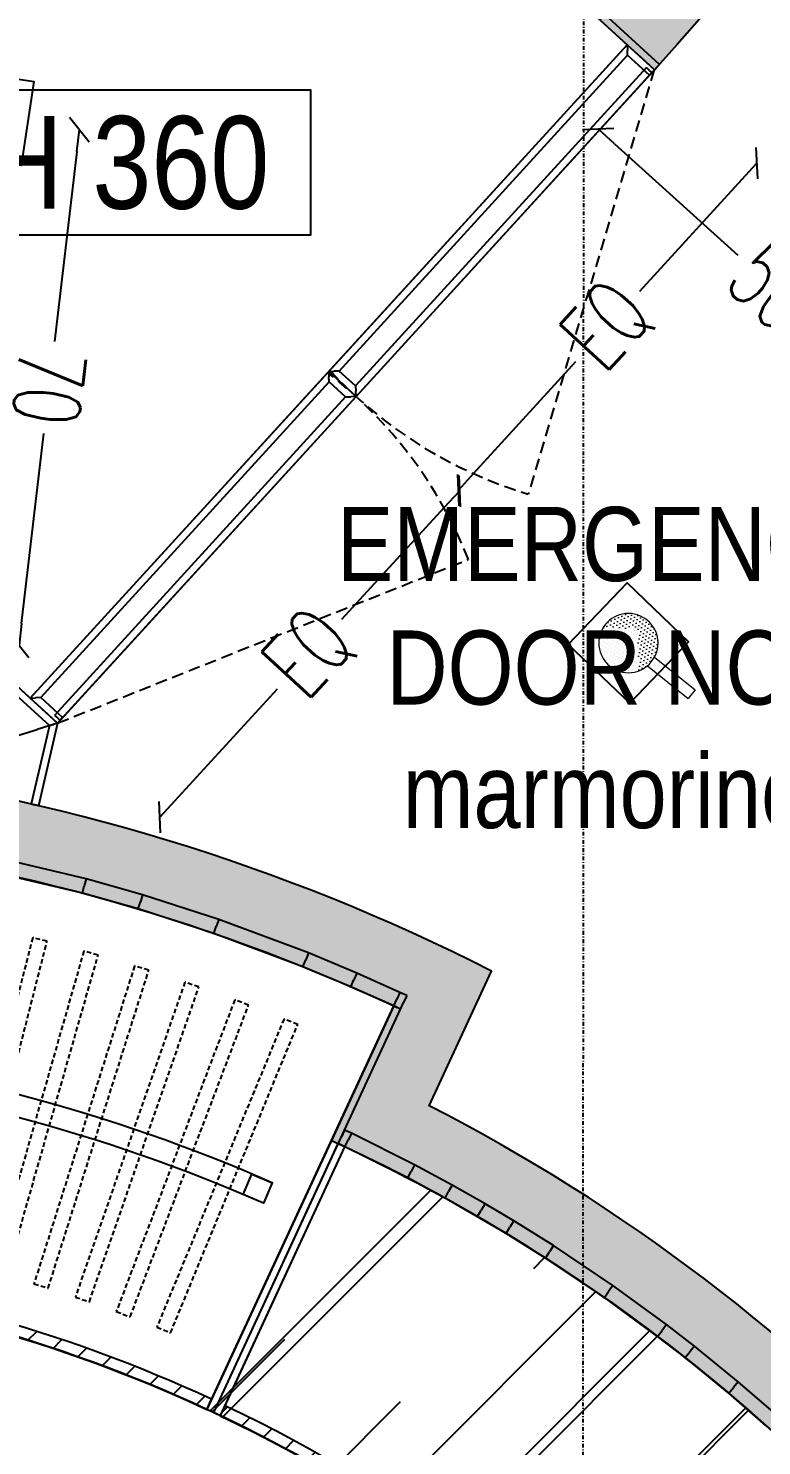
# Model space of a CAD drawing. Header units: millimetres. Extents: x 1734 to 22014, y 983 to 3953.
# Drawn here: x 4139.2 to 4238.2, y 2116.5 to 2307.8 of the extents above; entities that cross this region are included whole.
import ezdxf
from ezdxf.enums import TextEntityAlignment as Align

# ---------------------------------------------------------------- set-up
doc = ezdxf.new("R2010")
doc.units = ezdxf.units.MM
for name, pattern in [('DASHDOT', [25.4, 12.7, -6.35, 0, -6.35]), ('HIDDEN', [0.375, 0.25, -0.125]), ('HIDDEN1', [0.375, 0.25, -0.125]), ('HIDDEN2', [4.7624999999999975, 3.174999999999998, -1.587499999999999])]:
    doc.linetypes.add(name, pattern=pattern)
for name, color, linetype in [('CLNG_projection', 1, 'Continuous'), ('FLOO_areas', 6, 'Continuous'), ('LAY_frames', 3, 'Continuous'), ('LAY_furn prod', 8, 'Continuous'), ('LAY_furn wall', 1, 'Continuous'), ('LAY_new wall', 6, 'Continuous'), ('LAY_new wall hatch', 8, 'Continuous'), ('LAY_projections', 1, 'HIDDEN'), ('LAY_text', 3, 'Continuous'), ('LD_beam', 240, 'Continuous'), ('LD_light integrated', 240, 'Continuous'), ('LD_quote', 242, 'Continuous'), ('MATERIALE_xorel scuro', 177, 'Continuous'), ('MATERIALS_blackglass', 10, 'Continuous'), ('MATERIALS_marmorino', 44, 'Continuous'), ('MATERIALS_transparent glass', 133, 'Continuous'), ('Materials_xorel', 52, 'Continuous'), ('SURVEY_axis', 8, 'Continuous')]:
    doc.layers.add(name, color=color, linetype=linetype)
doc.layers.add('LD_light', color=240, linetype='Continuous', lineweight=5)
doc.styles.add('Detail 1-50', font='Arial Narrow.ttf', dxfattribs={"height": 0.125})
doc.styles.add('SIMPLEX', font='SIMPLEX.SHX', dxfattribs={"width": 0.65})
doc.styles.get("Standard").update_dxf_attribs({"font": 'Arial.ttf'})
doc.dimstyles.new('Illuminazione 1_100', dxfattribs={"dimtxt": 9, "dimasz": 3, "dimexe": 0.05, "dimexo": 0.05, "dimgap": 1.5, "dimtad": 0, "dimdec": 0, "dimlfac": -1, "dimzin": 0, "dimdsep": 46, "dimtxsty": 'SIMPLEX', "dimblk": 'LINEET2S', "dimcen": 0, "dimdle": 0.1000000014901161, "dimse1": 1, "dimse2": 1, "dimclrd": 7, "dimclrt": 256, "dimadec": 0, "dimazin": 0, "dimtfac": 1, "dimtdec": 0, "dimtix": 1, "dimtmove": 2, "dimatfit": 3, "dimldrblk": 'OBLIQUE', "dimfxl": 1, "dimtolj": 1, "dimarcsym": 0})

# ---------------------------------------------------------------- blocks, each defined once
blk = doc.blocks.new('altezza contr')
blk.add_lwpolyline([(-0.4130415485427374, 0.3268832380827007), (0.4130415485427374, 0.3268832380827007), (0.4130415485427374, 0), (-0.4130415485427374, 0)], close=True)
blk.add_attdef('ALTEZZA', text='', height=0.2).set_placement((0, 0.1634416190413504), align=Align.MIDDLE_CENTER)
blk = doc.blocks.new('farettosingolo11.5x11.5')
at = {"layer": 'LD_beam'}
blk.add_lwpolyline([(-5.75, 5.75), (5.75, 5.75), (5.75, -5.75), (-5.75, -5.75)], close=True, dxfattribs=at)
blk.add_point((0, 0), dxfattribs=at)
blk = doc.blocks.new('pureopalplan')
at = {"layer": 'LD_light'}
h = blk.add_hatch(dxfattribs=at)
h.set_pattern_fill('DOTS', color=256, scale=8.062499999999915)
h.set_pattern_definition([(0, (0, 0), (0.2519531249999973, 0.5039062499999947), [0, -0.5039062499999947])])
h.paths.add_polyline_path([(4.299999999999954, 0, 1), (-4.299999999999954, 0, 1)])
for p, q in [((4.223737791997336, 0.8062499999987267), (11.80825933779306, 0.8062499999987267)), ((11.80825933779306, -0.8062500000012278), (11.80825933779306, 0.8062499999987267)), ((4.223737791997336, -0.8062500000012278), (11.80825933779306, -0.8062500000012278))]:
    blk.add_line(p, q, dxfattribs=at)
blk.add_circle((0, 0), 4.299999999999954, dxfattribs=at)
blk = doc.blocks.new('LINEET2S')
blk.add_line((-1, 0), (0, 0))
at = {"color": 5}
blk.add_line((0.5, 0.5), (-0.5, -0.5), dxfattribs=at)
blk = doc.blocks.new('*D412')
at = {"layer": 'DEFPOINTS', "color": 0, "transparency": 16777216}
for p in [(4216.130180115259, 2294.255222349847), (4183.439680041552, 2258.13738557396), (4220.209786105555, 2224.856512124807)]:
    blk.add_point(p, dxfattribs=at)
at = {"layer": 'LD_quote', "color": 7, "lineweight": -2, "transparency": 16777216}
for p, q in [((4218.354405750793, 2292.242060577353), (4234.964044687264, 2277.208563243442)), ((4250.676060543728, 2262.987510673187), (4244.210468400701, 2268.839562160647))]:
    blk.add_line(p, q, dxfattribs=at)
at = {"layer": 'LD_quote', "color": 7, "lineweight": -2, "transparency": 16777216, "xscale": 3, "yscale": 3, "zscale": 3}
for p, rotation in [((4216.130180115259, 2294.255222349847), 137.8515406270258), ((4252.900286179261, 2260.974348900693), 317.8515406270258)]:
    blk.add_blockref('LINEET2S', p, dxfattribs=dict(at, rotation=rotation))
at = {"layer": 'LD_quote', "transparency": 16777216, "insert": (4239.58725654398, 2273.024062702042), "char_height": 9, "attachment_point": 5, "rotation": 317.8515406270258, "style": 'SIMPLEX'}
blk.add_mtext('\\A1;50', dxfattribs=at)
blk = doc.blocks.new('_Oblique')
at = {"color": 0, "linetype": 'ByBlock', "lineweight": -2}
blk.add_line((-0.5, -0.5), (0.5, 0.5), dxfattribs=at)
blk = doc.blocks.new('*D313')
at = {"layer": 'DEFPOINTS', "color": 0, "transparency": 16777216}
for p in [(4223.677820415011, 2302.264519274929), (4237.525797750714, 2289.636954509671), (4183.439625577019, 2258.137435351413)]:
    blk.add_point(p, dxfattribs=at)
at = {"layer": 'LD_quote', "color": 7, "lineweight": -2, "transparency": 16777216}
for p, q in [((4235.504407880284, 2287.420203961747), (4221.702153806382, 2272.284007462253)), ((4199.308992783152, 2247.72662113408), (4213.111246857055, 2262.862817633574))]:
    blk.add_line(p, q, dxfattribs=at)
at = {"layer": 'LD_quote', "color": 7, "lineweight": -2, "transparency": 16777216, "xscale": 3, "yscale": 3, "zscale": 3}
for p, rotation in [((4237.525797750714, 2289.636954509671), 47.63922931246362), ((4197.287602912722, 2245.509870586156), 227.6392293124636)]:
    blk.add_blockref('LINEET2S', p, dxfattribs=dict(at, rotation=rotation))
at = {"layer": 'LD_quote', "transparency": 16777216, "insert": (4217.406700331718, 2267.573412547914), "char_height": 9, "attachment_point": 5, "rotation": 47.63922931246362, "style": 'SIMPLEX'}
blk.add_mtext('\\A1;EQ', dxfattribs=at)
blk = doc.blocks.new('*D314')
at = {"layer": 'DEFPOINTS', "color": 0, "transparency": 16777216}
for p in [(4183.595836834858, 2258.043253764195), (4197.39136068764, 2245.358982209729), (4143.151672700951, 2214.055829762796)]:
    blk.add_point(p, dxfattribs=at)
at = {"layer": 'LD_quote', "color": 7, "lineweight": -2, "transparency": 16777216}
for p, q in [((4195.360850998572, 2243.150582245366), (4181.484111709957, 2228.0581201333)), ((4158.977706242802, 2203.579958172694), (4172.854445531415, 2218.672420284758))]:
    blk.add_line(p, q, dxfattribs=at)
at = {"layer": 'LD_quote', "color": 7, "lineweight": -2, "transparency": 16777216, "xscale": 3, "yscale": 3, "zscale": 3}
for p, rotation in [((4197.39136068764, 2245.358982209729), 47.40306723088447), ((4156.947196553733, 2201.371558208331), 227.4030672308845)]:
    blk.add_blockref('LINEET2S', p, dxfattribs=dict(at, rotation=rotation))
at = {"layer": 'LD_quote', "transparency": 16777216, "insert": (4177.169278620687, 2223.365270209029), "char_height": 9, "attachment_point": 5, "rotation": 47.40306723088447, "style": 'SIMPLEX'}
blk.add_mtext('\\A1;EQ', dxfattribs=at)
blk = doc.blocks.new('*D336')
at = {"layer": 'DEFPOINTS', "color": 0, "transparency": 16777216}
for p in [(4138.951443771615, 2295.006166089305), (4130.797571054182, 2225.374626865595), (4137.946991406619, 2224.537427742796)]:
    blk.add_point(p, dxfattribs=at)
at = {"layer": 'LD_quote', "color": 7, "lineweight": -2, "transparency": 16777216}
for p, q in [((4145.751947395878, 2291.189326532361), (4142.749176107473, 2265.546592828485)), ((4138.295908134795, 2227.517068176943), (4141.298679423201, 2253.159801880819))]:
    blk.add_line(p, q, dxfattribs=at)
at = {"layer": 'LD_quote', "color": 7, "lineweight": -2, "transparency": 16777216, "xscale": 3, "yscale": 3, "zscale": 3}
for p, rotation in [((4146.100864124053, 2294.168966966507), 83.32106559950772), ((4137.946991406619, 2224.537427742797), 263.3210655995077)]:
    blk.add_blockref('LINEET2S', p, dxfattribs=dict(at, rotation=rotation))
at = {"layer": 'LD_quote', "transparency": 16777216, "insert": (4142.023927765338, 2259.353197354651), "char_height": 9, "attachment_point": 5, "rotation": 263.32106559950773, "style": 'SIMPLEX'}
blk.add_mtext('\\A1;70', dxfattribs=at)

msp = doc.modelspace()

# ---------------------------------------------------------------- hatches: boundary and pattern name
at = {"layer": 'LAY_new wall hatch'}
h = msp.add_hatch(color=144, dxfattribs=at)
h.dxf.hatch_style = 1
edge = h.paths.add_edge_path()
edge.add_arc((3928.467511322051, 2572.071788411982), 390.0000000000006, 317.5745539302927, 478.5768138355834)
edge.add_line((3741.916268103563, 2914.560669477685), (3737.132902892827, 2923.342435658858))
edge.add_arc((3928.467511322071, 2572.071788411989), 400.0000000000071, -42.42544606971052, 118.5768138355871, ccw=False)
edge.add_line((4223.729830596014, 2302.219675548336), (4216.348272614156, 2308.965978369941))
h = msp.add_hatch(color=144, dxfattribs=at)
h.dxf.hatch_style = 1
edge = h.paths.add_edge_path()
edge.add_arc((4079.263857037986, 1939.963436838868), 259.9999999999946, 65.14680278646517, 103.0779556990637, ccw=False)
edge.add_line((4188.540490097188, 2175.884223263552), (4180.134595246484, 2157.736470461658))
edge.add_arc((4079.263857038019, 1939.963436838916), 239.9999999999422, 40.578957883760324, 65.14680278646722, ccw=False)
edge.add_line((4261.546318405239, 2096.082315511165), (4276.736523519186, 2109.092222067184))
edge.add_arc((4079.263857037948, 1939.963436838857), 260.0000000000382, 3.170818647390888, 40.57895788375788, ccw=False)
edge.add_line((4338.865813983004, 1954.344811957988), (4318.896432674344, 1953.238552427362))
edge.add_arc((4079.263857038048, 1939.963436838855), 239.9999999999451, -21.73682352709079, 3.170818669849382, ccw=False)
edge.add_line((4302.198596187147, 1851.080918419895), (4320.776491116245, 1843.674041884979))
edge.add_arc((4079.263857038003, 1939.963436838848), 259.9999999999869, 300.33203060138646, 338.26317647291415, ccw=False)
edge.add_line((4210.566513491711, 1715.553961976059), (4218.141666748681, 1702.607261503218))
edge.add_arc((4148.471644015176, 1826.630747814261), 142.2523715951071, 299.3250398449156, 303.4964809828083)
edge.add_line((4226.978703406538, 1708.003689981093), (4224.292978927104, 1712.221139923963))
edge.add_arc((4079.263857037973, 1939.963436838866), 270.0000000000151, 302.4894902263331, 340.3857278350559)
edge.add_line((4333.596800271182, 1849.328156807624), (4315.005128598772, 1856.740526033568))
edge.add_arc((4121.136524605722, 1933.109999903312), 208.3682609068748, 338.4993348499869, 362.909927745748)
edge.add_line((4329.236110446876, 1943.688020800223), (4349.233890719581, 1943.985987517133))
edge.add_arc((4079.263857037973, 1939.963436838852), 270.0000000000147, 0.8536433468724293, 42.70150924590856)
edge.add_line((4277.685974483767, 2123.071774465338), (4262.988039858159, 2109.508193900416))
edge.add_arc((4079.263857038056, 1939.963436838955), 249.9999999998892, 42.70150924590376, 62.85436001051453)
edge.add_line((4193.327326473773, 2162.425849260091), (4201.73945485396, 2180.587059826341))
edge.add_arc((4079.26385703798, 1939.963436838833), 270.0000000000301, 63.02425142432392, 103.0781774840247)
edge.add_line((4018.1681684379, 2202.960236884952), (4020.431952043557, 2193.219842394035))
at = {"layer": 'LD_light integrated'}
h = msp.add_hatch(dxfattribs=at)
h.set_pattern_fill('ANSI31', color=256)
h.set_pattern_definition([(44.99999999999996, (5521.999126784041, 16570.92387858212), (-2.245064030267288, 2.245064030267288), [])])
edge = h.paths.add_edge_path()
edge.add_line((4035.61270225469, 2136.631961703309), (4035.982694159888, 2135.177803928475))
edge.add_arc((4079.323913343353, 1939.861438912331), 200.0673479692001, 65.17550580126812, 102.51135809820511, ccw=False)
edge.add_line((4163.320213320061, 2121.442179393394), (4163.950051432126, 2122.803540462149))
edge.add_arc((4079.324475246707, 1939.863502537715), 201.5652391175315, 65.17538008363917, 102.5247699459006)
h = msp.add_hatch(dxfattribs=at)
h.set_pattern_fill('ANSI31', color=256)
h.set_pattern_definition([(44.99999999999996, (5521.990227935679, 16570.90727618433), (-2.245064030267288, 2.245064030267288), [])])
edge = h.paths.add_edge_path()
edge.add_line((4229.868242505298, 2071.589005208288), (4231.004396140048, 2072.583677334823))
edge.add_arc((4079.042634334772, 1939.526500175175), 201.9816562083232, 41.20527424014396, 64.571360798824)
edge.add_line((4165.770853069305, 2121.940330571316), (4165.123139453575, 2120.576304996895))
edge.add_arc((4079.333667950275, 1939.911312921316), 199.9991819545364, 41.17728820411469, 64.59911337632713, ccw=False)
at = {"layer": 'MATERIALS_transparent glass'}
h = msp.add_hatch(dxfattribs=at)
h.set_pattern_fill('AR-RROOF', color=144, angle=-60.02541393546893, style=0)
h.set_pattern_definition([(45, (2030.919326100524, 1353.377865495483), (21.55261469056598, 57.47363917484257), [380.9999999999999, -50.79999999999998, 127, -25.39999999999999]), (45, (2045.826551261496, 1386.245602898596), (-41.84799352418225, 5.926969039905645), [76.19999999999997, -8.381999999999996, 152.3999999999999, -19.04999999999999]), (45, (2024.633146815777, 1377.624557022371), (81.36112045688657, 105.4282068613519), [203.1999999999999, -35.55999999999999, 101.6, -25.39999999999999])])
edge = h.paths.add_edge_path()
edge.add_arc((4079.263881198722, 1939.963315845295), 200.0000996334534, 40.57898685926629, 65.14682657017494)
edge.add_line((4163.322796249118, 2121.440969163663), (4180.134595246484, 2157.736470461658))
edge.add_arc((4079.263857038009, 1939.963436838902), 239.9999999999594, 40.578956030624624, 65.14680278646642, ccw=False)
edge.add_line((4261.546323454644, 2096.082309615542), (4231.165942217249, 2070.06252303625))

# ---------------------------------------------------------------- linework, layer by layer
at = {"color": 144, "linetype": 'HIDDEN2', "ltscale": 0.2}
for points in [[(4130.601771893231, 2141.012357498264), (4141.735295596776, 2184.613328243682), (4139.79747467476, 2185.108151519397), (4128.663950971211, 2141.507180773977)], [(4136.262333088845, 2139.481415296627), (4148.62344837698, 2182.75037448025), (4146.700383524378, 2183.299757381942), (4134.339268236236, 2140.030798198325)], [(4141.877373956719, 2137.791133330181), (4155.456208951146, 2180.693525340355), (4153.549435972916, 2181.297029117884), (4139.970600978493, 2138.394637107711)], [(4147.442410192747, 2135.942861497974), (4162.228120515465, 2178.444423472251), (4160.339162205502, 2179.101566153259), (4145.553451882777, 2136.600004178985)], [(4152.952997427688, 2133.938075873508), (4168.933774861605, 2176.004865061748), (4167.064139786573, 2176.715121836589), (4151.08336235266, 2134.648332648348)], [(4158.404734776574, 2131.778377525869), (4175.567816695788, 2173.376798397758), (4173.718997990367, 2174.139602038613), (4156.55591607116, 2132.541181166722)]]:
    msp.add_lwpolyline(points, close=True, dxfattribs=at)
at = {"layer": 'CLNG_projection', "color": 144}
msp.add_lwpolyline([(4013.62253669438, 2222.43683314827, 0.07337692119834342), (4172.058924723748, 2349.443795300218, 1.124415924122004)], format="xyb", dxfattribs=at)
at = {"layer": 'FLOO_areas', "color": 144}
for points in [[(4172.058924722849, 2349.443795299256), (4220.039050668453, 2305.592826129805), (4139.462027730089, 2217.428457914006), (4130.796734232605, 2225.348023963596)], [(4165.13339294399, 2120.591294057704), (4181.945873071876, 2156.888316885427)]]:
    msp.add_lwpolyline(points, dxfattribs=at)
for radius, start, end in [(240, 41.05642638294338, 64.66933109369175), (200, 64.57383062912272, 103.0779556990602)]:
    msp.add_arc((4079.263857037855, 1939.96343683943), radius, start, end, dxfattribs=at)
at = {"layer": 'LAY_frames', "color": 144, "linetype": 'HIDDEN2', "ltscale": 0.5}
for points in [[(4223.698500200164, 2302.24616244705), (4206.699362591055, 2244.959996246131)], [(4143.152759582485, 2214.055408340966), (4198.625195938661, 2236.148590856556)]]:
    msp.add_lwpolyline(points, dxfattribs=at)
for centre, radius, start, end in [((4143.137128572176, 2214.069675975572), 59.71937794710204, 21.69779908224244, 52.37648154755473), ((4223.992779188738, 2302.599755243891), 60.17810295232735, 222.8483551359187, 253.2993979655668)]:
    msp.add_arc(centre, radius, start, end, dxfattribs=at)
at = {"layer": 'LAY_furn prod', "color": 144}
msp.add_lwpolyline([(4168.204995558172, 2150.426087170539), (4169.376427366227, 2153.187924877407), (4172.138265073092, 2152.016493069345), (4170.96683326504, 2149.25465536248)], close=True, dxfattribs=at)
for radius, start, end in [(231.5000000000043, 66.33115501666309, 101.6444885074562), (228.5000000000042, 66.33890469735053, 101.6367388265722)]:
    msp.add_arc((4079.263857037982, 1939.963436838858), radius, start, end, dxfattribs=at)
at = {"layer": 'LAY_furn wall', "color": 144}
for points in [[(4163.322796249122, 2121.440969163659, 0.1670352210009901), (4034.008586198252, 2134.775881317453), (4020.431952043557, 2193.219842394035, -0.1670338101820413), (4188.540490097188, 2175.884223263552)], [(4231.165942217249, 2070.06252303625, 0.1076099316076083), (4163.322796249118, 2121.440969163663), (4180.134595246484, 2157.736470461658, -0.1076099627028861), (4261.546323454644, 2096.082309615542)]]:
    msp.add_lwpolyline(points, format="xyb", close=True, dxfattribs=at)
at = {"layer": 'LAY_new wall', "color": 6}
for p, q in [((4179.750557306244, 2261.51062916083), (4220.03905141864, 2305.592826950635)), ((4220.03905141864, 2305.592826950635), (4221.884440914213, 2303.9062512453584)), ((4223.729830409786, 2302.219675540082), (4221.884440914213, 2303.9062512453584)), ((4183.44133629739, 2258.137477750277), (4223.729830409786, 2302.219675540082)), ((4139.462063193761, 2217.428431371095), (4179.750070534366, 2261.509987182257)), ((4179.750070534366, 2261.509987182257), (4181.595457946103, 2259.8234091969252)), ((4179.750557306244, 2261.51062916083), (4181.595946801817, 2259.8240534555534)), ((4183.440845357839, 2258.1368312115937), (4181.595457946103, 2259.8234091969252)), ((4183.44133629739, 2258.137477750277), (4181.595946801817, 2259.8240534555534)), ((4143.152838017234, 2214.0552754004316), (4183.440845357839, 2258.1368312115937)), ((4130.796734474763, 2225.348023919321), (4143.152712901374, 2214.055389749132)), ((4139.462063193761, 2217.428431371095), (4141.307450605498, 2215.7418533857635)), ((4143.152838017234, 2214.0552754004316), (4141.307450605498, 2215.7418533857635)), ((4137.618794819111, 2212.339423816756), (4140.385753860242, 2213.197406782944)), ((4143.152712901374, 2214.055389749132), (4140.385753860242, 2213.197406782944)), ((4143.152712901374, 2214.055389749132), (4140.556217605274, 2202.914471322641)), ((4140.556217605274, 2202.914471322641), (4138.121467052014, 2203.481912723494))]:
    msp.add_line(p, q, dxfattribs=at)
at = {"layer": 'LAY_new wall', "color": 144}
for points in [[(4216.348272614156, 2308.965978369941, 0.8465794171280088), (3741.916268103563, 2914.560669477685), (3737.132902892827, 2923.342435658858, -0.8465794171280598), (4223.729830596014, 2302.219675548336)], [(4020.431952043557, 2193.219842394035, -0.1670338101820212), (4188.540490097188, 2175.884223263552), (4180.134595246484, 2157.736470461658, -0.1076099545234265), (4261.546318405239, 2096.082315511165), (4276.736523519186, 2109.092222067184, -0.1646889516261442), (4338.865813983004, 1954.344811957988), (4318.896432674344, 1953.238552427362, -0.1091100092346746), (4302.198596187147, 1851.080918419895), (4320.776491116245, 1843.674041884979, -0.1670337786023887), (4210.566513491711, 1715.553961976059), (4218.141666748681, 1702.607261503218, 0.01820335583714653), (4226.978703406538, 1708.003689981093), (4224.292978927104, 1712.221139923963, 0.1668772168934977), (4333.596800271182, 1849.328156807624), (4315.005128598772, 1856.740526033568, 0.1069159188904832), (4329.236110446876, 1943.688020800223), (4349.233890719581, 1943.985987517133, 0.1846525167980483), (4277.685974483767, 2123.071774465338), (4262.988039858159, 2109.508193900416, 0.08816074503330637), (4193.327326473773, 2162.425849260091), (4201.73945485396, 2180.587059826341, 0.1765696032643273), (4018.1681684379, 2202.960236884952)]]:
    msp.add_lwpolyline(points, format="xyb", close=True, dxfattribs=at)
at = {"layer": 'LAY_projections', "color": 144, "linetype": 'HIDDEN1', "ltscale": 0.3}
msp.add_lwpolyline([(4013.62253669438, 2222.436833148274, 0.07337692119834342), (4172.058924723748, 2349.443795300222, 1.124415924122004)], format="xyb", dxfattribs=at)
at = {"layer": 'LD_light integrated'}
for points in [[(4035.61270225469, 2136.631961703309), (4035.982694159891, 2135.177803928476, -0.1643650024412717), (4163.320213320061, 2121.442179393394), (4163.950051432123, 2122.80354046215, 0.1644256675955538), (4035.61270225469, 2136.631961703309)], [(4229.868242505298, 2071.589005208288), (4231.004396140044, 2072.583677334822, 0.1023085163270725), (4165.770853069305, 2121.940330571316), (4165.123139453575, 2120.576304996895, -0.1025542736692423), (4229.868242505268, 2071.589005208319)]]:
    msp.add_lwpolyline(points, format="xyb", dxfattribs=at)
at = {"layer": 'MATERIALE_xorel scuro', "color": 1}
for p, q in [((4181.041112337716, 2157.31428294639), (4181.461406826269, 2158.221670704128)), ((4181.881701314822, 2159.1290584618655), (4181.461406826269, 2158.221670704128)), ((4182.8151505956985, 2158.6966924918056), (4181.881701314822, 2159.1290584618655)), ((4181.9485000969, 2156.893988457169), (4182.3818253463, 2157.7953404744876)), ((4182.8151505956985, 2158.6966924918056), (4182.3818253463, 2157.7953404744876)), ((4191.341891782805, 2154.445659981711), (4182.8151505956985, 2158.6966924918056)), ((4181.9485000969, 2156.893988457169), (4181.041112337716, 2157.31428294639)), ((4190.421818036626, 2152.669590268021), (4181.9485000969, 2156.893988457169)), ((4191.341891782805, 2154.445659981711), (4190.881854909716, 2153.557625124866)), ((4196.42129736827, 2151.713749484185), (4191.341891782805, 2154.445659981711)), ((4190.421818036626, 2152.669590268021), (4190.881854909716, 2153.557625124866)), ((4195.454178661897, 2149.962982459648), (4190.421818036626, 2152.669590268021)), ((4195.454178661897, 2149.962982459648), (4195.937738015084, 2150.8383659719166)), ((4199.854513397331, 2147.467397280167), (4195.454178661897, 2149.962982459648)), ((4196.42129736827, 2151.713749484185), (4195.937738015084, 2150.8383659719166)), ((4200.858419994154, 2149.1973005932564), (4196.42129736827, 2151.713749484185)), ((4199.854513397331, 2147.467397280167), (4200.356466695743, 2148.3323489367117)), ((4200.858419994154, 2149.1973005932564), (4200.356466695743, 2148.3323489367117)), ((4204.736369195888, 2146.895086143833), (4200.858419994154, 2149.1973005932564)), ((4203.69617293153, 2145.186726846051), (4199.854513397331, 2147.467397280167)), ((4204.736369195888, 2146.895086143833), (4204.216271063709, 2146.0409064949417)), ((4210.095327333874, 2143.5494200965695), (4204.736369195888, 2146.895086143833)), ((4203.69617293153, 2145.186726846051), (4204.216271063709, 2146.0409064949417)), ((4209.008154094503, 2141.870389124603), (4203.69617293153, 2145.186726846051)), ((4209.008154094503, 2141.870389124603), (4209.551740714189, 2142.7099046105864)), ((4210.095327333874, 2143.5494200965695), (4209.551740714189, 2142.7099046105864)), ((4218.115422294827, 2138.1664186981266), (4210.095327333874, 2143.5494200965695)), ((4216.968851316018, 2136.527254849432), (4209.008154094503, 2141.870389124603)), ((4216.968851316018, 2136.527254849432), (4217.542136805423, 2137.3468367737796)), ((4224.157757231063, 2131.289748899811), (4216.968851316018, 2136.527254849432)), ((4218.115422294827, 2138.1664186981266), (4217.542136805423, 2137.3468367737796)), ((4225.358327505252, 2132.8895713474403), (4218.115422294827, 2138.1664186981266)), ((4225.358327505252, 2132.8895713474403), (4224.7580423681575, 2132.0896601236254)), ((4229.110133500686, 2129.9901936916017), (4225.358327505252, 2132.8895713474403)), ((4224.157757231063, 2131.289748899811), (4224.7580423681575, 2132.0896601236254)), ((4227.866913160349, 2128.423331010272), (4224.157757231063, 2131.289748899811)), ((4227.866913160349, 2128.423331010272), (4228.488523330518, 2129.2067623509365)), ((4229.110133500686, 2129.9901936916017), (4228.488523330518, 2129.2067623509365)), ((4235.045893678359, 2125.1553991954956), (4229.110133500686, 2129.9901936916017)), ((4233.759835288176, 2123.623428956148), (4227.866913160349, 2128.423331010272)), ((4235.045893678359, 2125.1553991954956), (4234.402864483267, 2124.389414075822)), ((4240.106670310386, 2120.7774770838782), (4235.045893678359, 2125.1553991954956)), ((4233.759835288176, 2123.623428956148), (4234.402864483267, 2124.389414075822)), ((4238.773295589661, 2119.286438745854), (4233.759835288176, 2123.623428956148))]:
    msp.add_line(p, q, dxfattribs=at)
at = {"layer": 'MATERIALS_blackglass', "color": 1}
for p, q in [((4223.729830596018, 2302.21967554834), (4172.058924723122, 2349.443795299554)), ((4224.404460878178, 2302.957831346524), (4172.733555005282, 2350.181951097738)), ((4224.404460878178, 2302.957831346524), (4224.067145737097, 2302.5887534474323)), ((4223.729830596018, 2302.21967554834), (4224.067145737097, 2302.5887534474323)), ((4164.230208541921, 2121.020663310691), (4181.04111233916, 2157.314282945715)), ((4165.137596299659, 2120.600368822141), (4181.948500096898, 2156.893988457165)), ((4181.04111233916, 2157.314282945715), (4181.494806218028, 2157.10413570144)), ((4181.948500096898, 2156.893988457165), (4181.494806218028, 2157.10413570144)), ((4164.230208541921, 2121.020663310691), (4164.683902420789, 2120.810516066416)), ((4165.137596299659, 2120.600368822141), (4164.683902420789, 2120.810516066416))]:
    msp.add_line(p, q, dxfattribs=at)
at = {"layer": 'MATERIALS_marmorino', "color": 1}
for p, q in [((4179.750615939192, 2261.510583942808), (4220.039051419484, 2305.592826951559)), ((4220.039051419484, 2305.592826951559), (4223.729830409786, 2302.21967554008)), ((4220.039051419484, 2305.592826951559), (4220.07081463347, 2304.8864334945297)), ((4220.102577847456, 2304.1800400375005), (4220.07081463347, 2304.8864334945297)), ((4181.163400273979, 2261.574109380437), (4220.102577847456, 2304.1800400375005)), ((4220.102577847456, 2304.1800400375005), (4223.05520012749, 2301.48151974202)), ((4222.654359470501, 2302.525227923075), (4183.377811614802, 2259.55026474264)), ((4223.39251526873, 2301.850597640964), (4183.441336297386, 2258.137477750277)), ((4222.654359470501, 2302.525227923075), (4223.023437369615, 2302.1879127820193)), ((4223.39251526873, 2301.850597640964), (4223.023437369615, 2302.1879127820193)), ((4223.05520012749, 2301.48151974202), (4223.392515268638, 2301.8505976410497)), ((4223.729830409786, 2302.21967554008), (4223.392515268638, 2301.8505976410497)), ((4139.462067361419, 2217.428435931208), (4179.750070534363, 2261.509987182258)), ((4179.750070534363, 2261.509987182258), (4183.441336297386, 2258.137477750278)), ((4179.750070534363, 2261.509987182258), (4179.781886956522, 2260.803653774956)), ((4179.750615939192, 2261.510583942808), (4180.457008106586, 2261.5423466616226)), ((4183.441336297386, 2258.137477750277), (4179.750615939192, 2261.510583942808)), ((4181.163400273979, 2261.574109380437), (4180.457008106586, 2261.5423466616226)), ((4183.377811614802, 2259.55026474264), (4181.163400273979, 2261.574109380437)), ((4140.874899873797, 2217.492010420005), (4179.813703378681, 2260.097320367653)), ((4179.813703378681, 2260.097320367653), (4179.781886956522, 2260.803653774956)), ((4179.813703378681, 2260.097320367653), (4182.02844196717, 2258.073833775637)), ((4183.377811614802, 2259.55026474264), (4183.409573956094, 2258.8438712464585)), ((4182.02844196717, 2258.073833775637), (4142.7520019767035, 2215.0989877172883)), ((4183.441336297386, 2258.137477750278), (4143.490157781969, 2214.424357442877)), ((4182.02844196717, 2258.073833775637), (4182.734889132278, 2258.105655762957)), ((4183.441336297386, 2258.137477750278), (4182.734889132278, 2258.105655762957)), ((4183.441336297386, 2258.137477750277), (4183.409573956094, 2258.8438712464585)), ((4130.122103907157, 2224.609868204973), (4142.046047997135, 2213.7120880603234)), ((4130.796734455962, 2225.348023759459), (4143.152838017235, 2214.055275400429)), ((4139.462067361419, 2217.428435931208), (4140.168483617608, 2217.460223175606)), ((4143.153073944701, 2214.055533542998), (4139.462067361419, 2217.428435931208)), ((4140.874899873797, 2217.492010420005), (4140.168483617608, 2217.460223175606)), ((4143.827654420747, 2214.793734857909), (4140.874899873797, 2217.492010420005)), ((4142.7520019767035, 2215.0989877172883), (4143.121079879336, 2214.7616725800826)), ((4142.046047997135, 2213.7120880603234), (4139.582320334169, 2203.141460460708)), ((4143.152838017235, 2214.055275400429), (4140.556217623063, 2202.914471318491)), ((4142.046047997135, 2213.7120880603234), (4142.599443007185, 2213.8836817303763)), ((4143.152838017235, 2214.055275400429), (4142.599443007185, 2213.8836817303763)), ((4143.490157781969, 2214.424357442877), (4143.121079879336, 2214.7616725800826)), ((4143.153073944701, 2214.055533542998), (4143.490364182724, 2214.4246342004535)), ((4143.827654420747, 2214.793734857909), (4143.490364182724, 2214.4246342004535)), ((4139.582320334169, 2203.141460460708), (4140.069268978616, 2203.0279658895997)), ((4140.556217623063, 2202.914471318491), (4140.069268978616, 2203.0279658895997))]:
    msp.add_line(p, q, dxfattribs=at)
at = {"layer": 'Materials_xorel', "color": 1}
for p, q in [((4147.004807095233, 2193.055118683467), (4131.838974598298, 2196.634752707803)), ((4146.501684631043, 2191.1189156574), (4131.427689740089, 2194.67687299375)), ((4146.501684631043, 2191.1189156574), (4146.753245863138, 2192.0870171704337)), ((4147.004807095233, 2193.055118683467), (4146.753245863138, 2192.0870171704337)), ((4154.627848869328, 2190.8905811099416), (4147.004807095233, 2193.055118683467)), ((4154.04720622801, 2188.976389682535), (4146.501684631043, 2191.1189156574)), ((4154.627848869328, 2190.8905811099416), (4154.337527548669, 2189.933485396238)), ((4164.904953523197, 2187.571735376091), (4154.627848869328, 2190.8905811099416)), ((4154.04720622801, 2188.976389682535), (4154.337527548669, 2189.933485396238)), ((4164.247204004572, 2185.6824445252), (4154.04720622801, 2188.976389682535)), ((4164.247204004572, 2185.6824445252), (4164.576078763885, 2186.6270899506453)), ((4164.904953523197, 2187.571735376091), (4164.576078763885, 2186.6270899506453)), ((4177.0145046798725, 2183.0456986098607), (4164.904953523197, 2187.571735376091)), ((4176.278494728678, 2181.18565819035), (4164.247204004572, 2185.6824445252)), ((4177.0145046798725, 2183.0456986098607), (4176.646499704275, 2182.115678400105)), ((4183.557792451151, 2180.3108131239715), (4177.0145046798725, 2183.0456986098607)), ((4176.278494728678, 2181.18565819035), (4176.646499704275, 2182.115678400105)), ((4182.762808821884, 2178.475421819989), (4176.278494728678, 2181.18565819035)), ((4182.762808821884, 2178.475421819989), (4183.160300636518, 2179.39311747198)), ((4183.557792451151, 2180.3108131239715), (4183.160300636518, 2179.39311747198)), ((4189.370029495278, 2177.70411685245), (4183.557792451151, 2180.3108131239715)), ((4188.540490097192, 2175.884223263557), (4182.762808821884, 2178.475421819989)), ((4188.540490097192, 2175.884223263557), (4188.955259796235, 2176.7941700580036)), ((4189.370029495278, 2177.70411685245), (4188.955259796235, 2176.7941700580036)), ((4190.288466832022, 2177.278704290498), (4189.370029495278, 2177.70411685245)), ((4190.288466832022, 2177.278704290498), (4189.868172343478, 2176.3713165327563)), ((4163.322820784178, 2121.440957799235), (4188.540490097188, 2175.884223263559)), ((4164.230208541916, 2121.020663310685), (4189.447877854926, 2175.4639287750088)), ((4188.540490097188, 2175.884223263559), (4188.994183976058, 2175.674076019284)), ((4189.447877854935, 2175.463928775014), (4188.540490097192, 2175.884223263557)), ((4189.447877854926, 2175.4639287750088), (4188.994183976058, 2175.674076019284)), ((4189.447877854935, 2175.463928775014), (4189.868172343478, 2176.3713165327563)), ((4163.322820784178, 2121.440957799235), (4163.776514663046, 2121.23081055496)), ((4164.230208541916, 2121.020663310685), (4163.776514663046, 2121.23081055496))]:
    msp.add_line(p, q, dxfattribs=at)
at = {"layer": 'SURVEY_axis', "color": 144, "linetype": 'DASHDOT', "ltscale": 0.04}
msp.add_line((4213.622064751688, 1032.667156971501), (4214.844616444709, 3788.912763240565), dxfattribs=at)

# ---------------------------------------------------------------- block references
at = {"layer": 'LAY_text', "color": 144}
ref = msp.add_blockref('altezza contr', (4152.49384438683, 2279.919071150959), dxfattribs=dict(at, xscale=60.00000000000433, yscale=60.00000000000433, zscale=60.00000000000433))
ref.add_attrib('ALTEZZA', 'H 360', dxfattribs={"layer": '0', "height": 12.5, "style": 'Detail 1-50'}).set_placement((4152.637432387273, 2289.725568294382), align=Align.MIDDLE_CENTER)
at = {"layer": 'LD_beam'}
for p, rotation in [((4133.409923166371, 2295.840681654927), 81.31980188764389), ((4220.209786105555, 2224.856512124807), 46.30042888308641)]:
    msp.add_blockref('farettosingolo11.5x11.5', p, dxfattribs=dict(at, rotation=rotation))
at = {"layer": 'LD_light', "xscale": -0.9302325581395449, "yscale": 0.9302325581395452, "zscale": 0.9302325581395451, "rotation": 141.0618378898841}
msp.add_blockref('pureopalplan', (4220.209786105555, 2224.856512124807), dxfattribs=at)

# ---------------------------------------------------------------- texts
at = {"layer": 'LAY_text', "color": 144, "insert": (4232.083194132116, 2259.898511270743), "char_height": 10, "width": 136.6664084660606, "attachment_point": 2, "style": 'Detail 1-50'}
msp.add_mtext('\\PEMERGENCY EXIT DOOR NO LOCK\\Pmarmorino finish', dxfattribs=at)

# ---------------------------------------------------------------- dimensions: what is measured, and where the dimension line sits
at = {"layer": 'LD_quote'}
for p1, p2, distance, picture, middle in [((4183.439625577019, 2258.137435351414), (4223.677820415011, 2302.264519274929), -18.740914283751938, '*D313', (4217.406700331718, 2267.573412547914)), ((4143.151672700951, 2214.055829762796), (4183.595836834858, 2258.043253764194), -18.740523558323677, '*D314', (4177.169278620687, 2223.365270209029))]:
    dim = msp.add_aligned_dim(p1=p1, p2=p2, distance=distance, text='EQ', dimstyle='Illuminazione 1_100', dxfattribs=at)
    dim.commit()
    dim.dimension.update_dxf_attribs({"geometry": picture, "text_midpoint": middle})
dim = msp.add_aligned_dim(p1=(4138.951443771617, 2295.006166089305), p2=(4130.797571054183, 2225.374626865595), distance=7.198271580528531, dimstyle='Illuminazione 1_100', dxfattribs=at)
dim.commit()
dim.dimension.update_dxf_attribs({"geometry": '*D336', "text_midpoint": (4142.023927765337, 2259.353197354651)})
dim = msp.add_linear_dim(base=(4216.130180115259, 2294.255222349847), p1=(4220.209786105555, 2224.856512124807), p2=(4183.439680041552, 2258.13738557396), angle=137.8515406270273, dimstyle='Illuminazione 1_100', dxfattribs=at)
dim.commit()
dim.dimension.update_dxf_attribs({"geometry": '*D412', "text_midpoint": (4239.58725654398, 2273.024062702042), "dimtype": 161})

doc.saveas('drawing.dxf')
